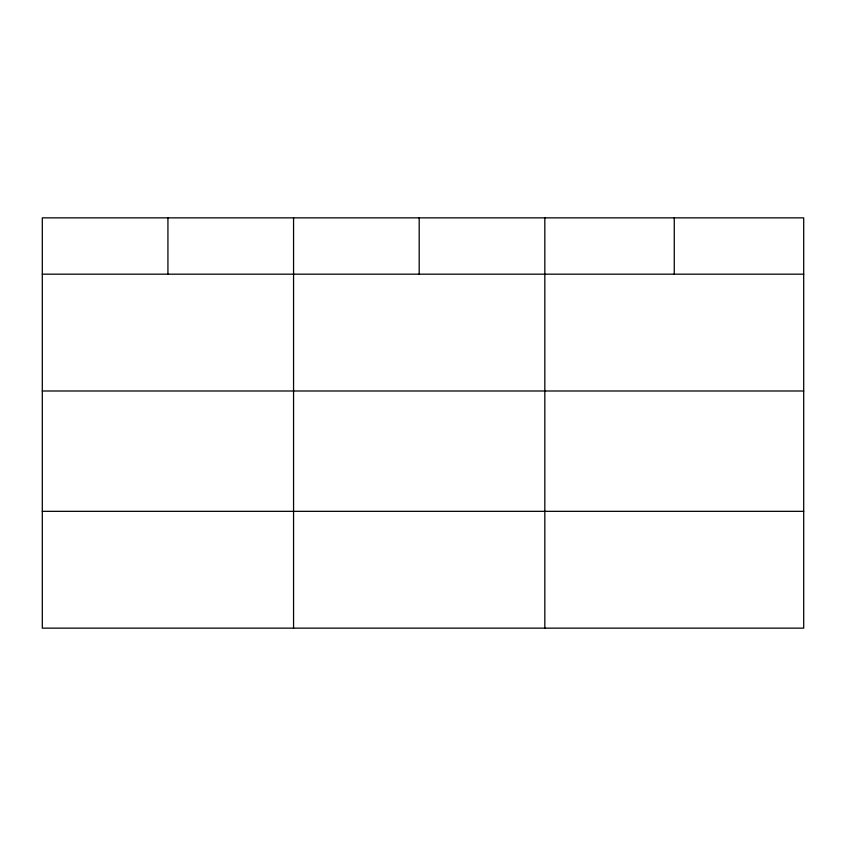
<?xml version="1.0" encoding="UTF-8"?>
<svg xmlns="http://www.w3.org/2000/svg" width="846" height="846" viewBox="0 0 846 846"><rect width="100%" height="100%" fill="white"/><g stroke="black" fill="none" stroke-linecap="round" stroke-linejoin="round"><path stroke-width="1.27" d="M803.7 390.989L803.7 217.856L42.3 217.856L42.3 628.144L803.7 628.144L803.7 390.989L42.3 390.989M42.3 274.178L803.7 274.178M42.3 511.333L803.7 511.333M674.262 217.856L674.262 274.178M544.824 217.856L544.824 628.144M419.193 217.856L419.193 274.178M293.562 217.856L293.562 628.144M167.931 217.856L167.931 274.178"/></g></svg>
